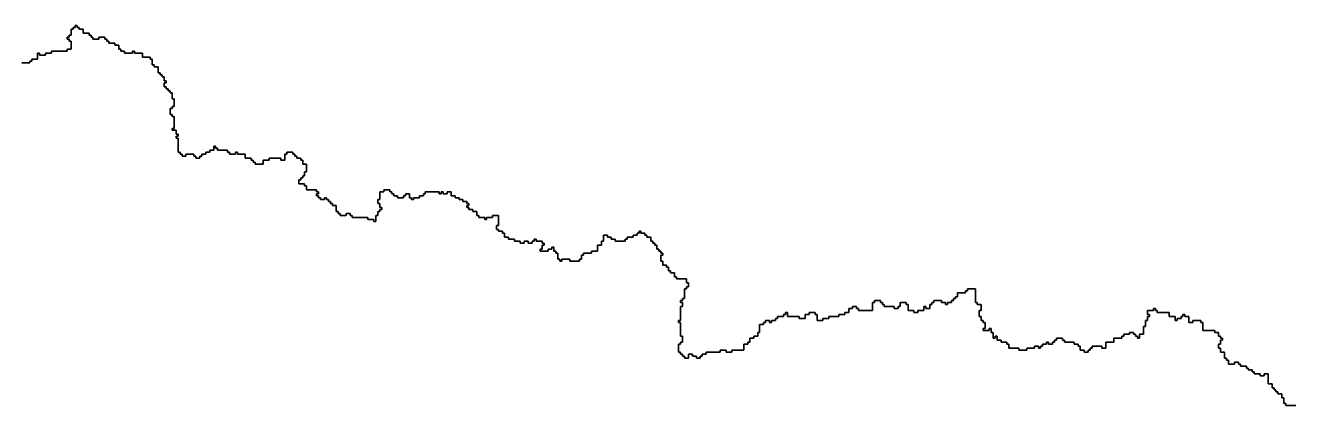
# Model space of a CAD drawing. Header units: inches. Extents: x -98695 to 376223, y 1122520 to 1501782.
# Drawn here: x 20954 to 40715, y 1362508 to 1368431 of the extents above; entities that cross this region are included whole.
import ezdxf

# ---------------------------------------------------------------- set-up
doc = ezdxf.new("R2010")
doc.units = ezdxf.units.IN
doc.header["$MEASUREMENT"] = 0
doc.layers.add('subs1', color=7, linetype='Continuous', true_color=0xc8dcf7)

msp = doc.modelspace()

# ---------------------------------------------------------------- linework, layer by layer
at = {"layer": 'subs1'}
msp.add_lwpolyline([(40764, 1362508), (40609, 1362508), (40609, 1362539), (40579, 1362539), (40579, 1362631), (40548, 1362631), (40548, 1362693), (40486, 1362693), (40486, 1362724), (40455, 1362724), (40455, 1362755), (40424, 1362755), (40424, 1362786), (40394, 1362786), (40394, 1362847), (40332, 1362847), (40332, 1363002), (40270, 1363002), (40270, 1362971), (40208, 1362971), (40208, 1363002), (40116, 1363002), (40116, 1363032), (40085, 1363032), (40085, 1363063), (40023, 1363063), (40023, 1363094), (39993, 1363094), (39993, 1363125), (39900, 1363125), (39900, 1363156), (39869, 1363156), (39869, 1363187), (39807, 1363187), (39807, 1363156), (39715, 1363156), (39715, 1363218), (39684, 1363218), (39684, 1363248), (39653, 1363248), (39653, 1363341), (39592, 1363341), (39592, 1363403), (39561, 1363403), (39561, 1363464), (39592, 1363464), (39592, 1363526), (39622, 1363526), (39622, 1363557), (39592, 1363557), (39592, 1363588), (39561, 1363588), (39561, 1363649), (39499, 1363649), (39499, 1363680), (39314, 1363680), (39314, 1363804), (39283, 1363804), (39283, 1363834), (39160, 1363834), (39160, 1363804), (39098, 1363804), (39098, 1363896), (39036, 1363896), (39036, 1363927), (39005, 1363927), (39005, 1363896), (38975, 1363896), (38975, 1363865), (38913, 1363865), (38913, 1363834), (38882, 1363834), (38882, 1363896), (38790, 1363896), (38790, 1363958), (38604, 1363958), (38604, 1363989), (38574, 1363989), (38574, 1364020), (38543, 1364020), (38543, 1363989), (38450, 1363989), (38450, 1363927), (38481, 1363927), (38481, 1363896), (38450, 1363896), (38450, 1363834), (38419, 1363834), (38419, 1363742), (38389, 1363742), (38389, 1363619), (38327, 1363619), (38327, 1363557), (38296, 1363557), (38296, 1363588), (38265, 1363588), (38265, 1363619), (38234, 1363619), (38234, 1363649), (38173, 1363649), (38173, 1363619), (38080, 1363619), (38080, 1363588), (38049, 1363588), (38049, 1363557), (37926, 1363557), (37926, 1363495), (37802, 1363495), (37802, 1363403), (37741, 1363403), (37741, 1363433), (37587, 1363433), (37587, 1363403), (37556, 1363403), (37556, 1363372), (37525, 1363372), (37525, 1363341), (37463, 1363341), (37463, 1363372), (37401, 1363372), (37401, 1363433), (37371, 1363433), (37371, 1363464), (37309, 1363464), (37309, 1363495), (37155, 1363495), (37155, 1363526), (37124, 1363526), (37124, 1363557), (37031, 1363557), (37031, 1363526), (37000, 1363526), (37000, 1363495), (36970, 1363495), (36970, 1363464), (36908, 1363464), (36908, 1363495), (36877, 1363495), (36877, 1363464), (36815, 1363464), (36815, 1363433), (36784, 1363433), (36784, 1363403), (36754, 1363403), (36754, 1363433), (36692, 1363433), (36692, 1363403), (36569, 1363403), (36569, 1363372), (36445, 1363372), (36445, 1363403), (36291, 1363403), (36291, 1363464), (36260, 1363464), (36260, 1363495), (36168, 1363495), (36168, 1363526), (36106, 1363526), (36106, 1363588), (36075, 1363588), (36075, 1363557), (36044, 1363557), (36044, 1363649), (36013, 1363649), (36013, 1363711), (35982, 1363711), (35982, 1363680), (35890, 1363680), (35890, 1363711), (35921, 1363711), (35921, 1363804), (35890, 1363804), (35890, 1363834), (35859, 1363834), (35859, 1363896), (35828, 1363896), (35828, 1363989), (35859, 1363989), (35859, 1364081), (35797, 1364081), (35797, 1364112), (35767, 1364112), (35767, 1364328), (35643, 1364328), (35643, 1364297), (35612, 1364297), (35612, 1364266), (35489, 1364266), (35489, 1364205), (35458, 1364205), (35458, 1364174), (35427, 1364174), (35427, 1364143), (35396, 1364143), (35396, 1364112), (35335, 1364112), (35335, 1364081), (35304, 1364081), (35304, 1364112), (35242, 1364112), (35242, 1364143), (35119, 1364143), (35119, 1364112), (35088, 1364112), (35088, 1364081), (35057, 1364081), (35057, 1364020), (34995, 1364020), (34995, 1364050), (34965, 1364050), (34965, 1363989), (34872, 1363989), (34872, 1363958), (34810, 1363958), (34810, 1363989), (34718, 1363989), (34718, 1364081), (34687, 1364081), (34687, 1364112), (34594, 1364112), (34594, 1364050), (34564, 1364050), (34564, 1364020), (34502, 1364020), (34502, 1364050), (34348, 1364050), (34348, 1364081), (34317, 1364081), (34317, 1364112), (34286, 1364112), (34286, 1364143), (34193, 1364143), (34193, 1364112), (34163, 1364112), (34163, 1363989), (33947, 1363989), (33947, 1364020), (33916, 1364020), (33916, 1364050), (33854, 1364050), (33854, 1364020), (33792, 1364020), (33792, 1363958), (33731, 1363958), (33731, 1363927), (33638, 1363927), (33638, 1363896), (33484, 1363896), (33484, 1363865), (33391, 1363865), (33391, 1363834), (33299, 1363834), (33299, 1363927), (33268, 1363927), (33268, 1363958), (33175, 1363958), (33175, 1363927), (33114, 1363927), (33114, 1363865), (33021, 1363865), (33021, 1363896), (32836, 1363896), (32836, 1363958), (32805, 1363958), (32805, 1363927), (32774, 1363927), (32774, 1363896), (32682, 1363896), (32682, 1363865), (32651, 1363865), (32651, 1363834), (32589, 1363834), (32589, 1363804), (32558, 1363804), (32558, 1363834), (32497, 1363834), (32497, 1363804), (32466, 1363804), (32466, 1363773), (32404, 1363773), (32404, 1363649), (32373, 1363649), (32373, 1363588), (32312, 1363588), (32312, 1363557), (32250, 1363557), (32250, 1363495), (32219, 1363495), (32219, 1363464), (32157, 1363464), (32157, 1363372), (31972, 1363372), (31972, 1363341), (31880, 1363341), (31880, 1363372), (31787, 1363372), (31787, 1363341), (31571, 1363341), (31571, 1363310), (31510, 1363310), (31510, 1363279), (31479, 1363279), (31479, 1363248), (31417, 1363248), (31417, 1363279), (31355, 1363279), (31355, 1363310), (31294, 1363310), (31294, 1363248), (31232, 1363248), (31232, 1363279), (31201, 1363279), (31201, 1363310), (31170, 1363310), (31170, 1363341), (31140, 1363341), (31140, 1363464), (31170, 1363464), (31170, 1363495), (31201, 1363495), (31201, 1363588), (31170, 1363588), (31170, 1363804), (31140, 1363804), (31140, 1363834), (31170, 1363834), (31170, 1364050), (31201, 1364050), (31201, 1364112), (31170, 1364112), (31170, 1364143), (31201, 1364143), (31201, 1364174), (31232, 1364174), (31232, 1364328), (31263, 1364328), (31263, 1364359), (31294, 1364359), (31294, 1364421), (31263, 1364421), (31263, 1364482), (31109, 1364482), (31109, 1364513), (31078, 1364513), (31078, 1364575), (31016, 1364575), (31016, 1364606), (30985, 1364606), (30985, 1364667), (30954, 1364667), (30954, 1364698), (30893, 1364698), (30893, 1364760), (30862, 1364760), (30862, 1364852), (30893, 1364852), (30893, 1364883), (30862, 1364883), (30862, 1364914), (30831, 1364914), (30831, 1364945), (30800, 1364945), (30800, 1365007), (30769, 1365007), (30769, 1365037), (30739, 1365037), (30739, 1365068), (30708, 1365068), (30708, 1365130), (30646, 1365130), (30646, 1365161), (30615, 1365161), (30615, 1365192), (30553, 1365192), (30553, 1365223), (30523, 1365223), (30523, 1365192), (30492, 1365192), (30492, 1365161), (30430, 1365161), (30430, 1365130), (30337, 1365130), (30337, 1365099), (30307, 1365099), (30307, 1365068), (30152, 1365068), (30152, 1365099), (30091, 1365099), (30091, 1365130), (30029, 1365130), (30029, 1365161), (29967, 1365161), (29967, 1365068), (29936, 1365068), (29936, 1365007), (29875, 1365007), (29875, 1364914), (29782, 1364914), (29782, 1364883), (29659, 1364883), (29659, 1364852), (29628, 1364852), (29628, 1364791), (29597, 1364791), (29597, 1364760), (29443, 1364760), (29443, 1364791), (29320, 1364791), (29320, 1364760), (29289, 1364760), (29289, 1364791), (29258, 1364791), (29258, 1364883), (29227, 1364883), (29227, 1364914), (29196, 1364914), (29196, 1364976), (29165, 1364976), (29165, 1364945), (29104, 1364945), (29104, 1364914), (28980, 1364914), (28980, 1364945), (29011, 1364945), (29011, 1365007), (29042, 1365007), (29042, 1365037), (29011, 1365037), (29011, 1365068), (28919, 1365068), (28919, 1365099), (28888, 1365099), (28888, 1365068), (28857, 1365068), (28857, 1365037), (28795, 1365037), (28795, 1365068), (28733, 1365068), (28733, 1365037), (28672, 1365037), (28672, 1365068), (28579, 1365068), (28579, 1365099), (28487, 1365099), (28487, 1365130), (28425, 1365130), (28425, 1365192), (28394, 1365192), (28394, 1365223), (28332, 1365223), (28332, 1365253), (28302, 1365253), (28302, 1365315), (28332, 1365315), (28332, 1365469), (28240, 1365469), (28240, 1365438), (28147, 1365438), (28147, 1365408), (28117, 1365408), (28117, 1365438), (28024, 1365438), (28024, 1365469), (27993, 1365469), (27993, 1365531), (27931, 1365531), (27931, 1365562), (27870, 1365562), (27870, 1365593), (27839, 1365593), (27839, 1365624), (27870, 1365624), (27870, 1365654), (27839, 1365654), (27839, 1365685), (27777, 1365685), (27777, 1365716), (27716, 1365716), (27716, 1365747), (27654, 1365747), (27654, 1365778), (27592, 1365778), (27592, 1365840), (27530, 1365840), (27530, 1365809), (27469, 1365809), (27469, 1365840), (27438, 1365840), (27438, 1365809), (27407, 1365809), (27407, 1365840), (27191, 1365840), (27191, 1365809), (27160, 1365809), (27160, 1365778), (27099, 1365778), (27099, 1365747), (27006, 1365747), (27006, 1365716), (26975, 1365716), (26975, 1365747), (26944, 1365747), (26944, 1365809), (26883, 1365809), (26883, 1365778), (26852, 1365778), (26852, 1365747), (26759, 1365747), (26759, 1365778), (26698, 1365778), (26698, 1365809), (26667, 1365809), (26667, 1365840), (26636, 1365840), (26636, 1365870), (26543, 1365870), (26543, 1365840), (26482, 1365840), (26482, 1365716), (26451, 1365716), (26451, 1365654), (26482, 1365654), (26482, 1365593), (26512, 1365593), (26512, 1365562), (26482, 1365562), (26482, 1365531), (26451, 1365531), (26451, 1365469), (26420, 1365469), (26420, 1365377), (26389, 1365377), (26389, 1365408), (26297, 1365408), (26297, 1365438), (26050, 1365438), (26050, 1365469), (26019, 1365469), (26019, 1365500), (25957, 1365500), (25957, 1365469), (25865, 1365469), (25865, 1365500), (25834, 1365500), (25834, 1365531), (25803, 1365531), (25803, 1365624), (25741, 1365624), (25741, 1365654), (25710, 1365654), (25710, 1365685), (25680, 1365685), (25680, 1365716), (25649, 1365716), (25649, 1365747), (25618, 1365747), (25618, 1365716), (25556, 1365716), (25556, 1365747), (25525, 1365747), (25525, 1365778), (25495, 1365778), (25495, 1365809), (25525, 1365809), (25525, 1365840), (25495, 1365840), (25495, 1365870), (25340, 1365870), (25340, 1365932), (25309, 1365932), (25309, 1365963), (25217, 1365963), (25217, 1366025), (25248, 1366025), (25248, 1366055), (25279, 1366055), (25279, 1366086), (25309, 1366086), (25309, 1366148), (25340, 1366148), (25340, 1366271), (25279, 1366271), (25279, 1366333), (25248, 1366333), (25248, 1366364), (25186, 1366364), (25186, 1366395), (25155, 1366395), (25155, 1366426), (25124, 1366426), (25124, 1366456), (25032, 1366456), (25032, 1366426), (25001, 1366426), (25001, 1366333), (24939, 1366333), (24939, 1366364), (24754, 1366364), (24754, 1366333), (24662, 1366333), (24662, 1366271), (24538, 1366271), (24538, 1366302), (24507, 1366302), (24507, 1366333), (24477, 1366333), (24477, 1366364), (24384, 1366364), (24384, 1366426), (24261, 1366426), (24261, 1366456), (24230, 1366456), (24230, 1366426), (24137, 1366426), (24137, 1366456), (24106, 1366456), (24106, 1366487), (23952, 1366487), (23952, 1366518), (23921, 1366518), (23921, 1366549), (23891, 1366549), (23891, 1366487), (23829, 1366487), (23829, 1366456), (23767, 1366456), (23767, 1366426), (23705, 1366426), (23705, 1366395), (23675, 1366395), (23675, 1366364), (23613, 1366364), (23613, 1366395), (23582, 1366395), (23582, 1366426), (23459, 1366426), (23459, 1366395), (23397, 1366395), (23397, 1366426), (23366, 1366426), (23366, 1366456), (23335, 1366456), (23335, 1366672), (23304, 1366672), (23304, 1366703), (23335, 1366703), (23335, 1366734), (23304, 1366734), (23304, 1366796), (23243, 1366796), (23243, 1366827), (23274, 1366827), (23274, 1367012), (23243, 1367012), (23243, 1367043), (23212, 1367043), (23212, 1367135), (23243, 1367135), (23243, 1367166), (23274, 1367166), (23274, 1367289), (23243, 1367289), (23243, 1367382), (23212, 1367382), (23212, 1367413), (23181, 1367413), (23181, 1367444), (23150, 1367444), (23150, 1367474), (23119, 1367474), (23119, 1367536), (23150, 1367536), (23150, 1367567), (23119, 1367567), (23119, 1367629), (23088, 1367629), (23088, 1367659), (23058, 1367659), (23058, 1367690), (23027, 1367690), (23027, 1367783), (22965, 1367783), (22965, 1367814), (22934, 1367814), (22934, 1367906), (22903, 1367906), (22903, 1367937), (22780, 1367937), (22780, 1367999), (22657, 1367999), (22657, 1368030), (22626, 1368030), (22626, 1367999), (22502, 1367999), (22502, 1368030), (22441, 1368030), (22441, 1368060), (22410, 1368060), (22410, 1368122), (22348, 1368122), (22348, 1368153), (22256, 1368153), (22256, 1368184), (22225, 1368184), (22225, 1368215), (22194, 1368215), (22194, 1368246), (22101, 1368246), (22101, 1368215), (22009, 1368215), (22009, 1368246), (21978, 1368246), (21978, 1368276), (21947, 1368276), (21947, 1368307), (21855, 1368307), (21855, 1368369), (21793, 1368369), (21793, 1368400), (21762, 1368400), (21762, 1368431), (21731, 1368431), (21731, 1368400), (21700, 1368400), (21700, 1368369), (21670, 1368369), (21670, 1368276), (21639, 1368276), (21639, 1368246), (21608, 1368246), (21608, 1368215), (21639, 1368215), (21639, 1368184), (21670, 1368184), (21670, 1368060), (21608, 1368060), (21608, 1368030), (21361, 1368030), (21361, 1367999), (21269, 1367999), (21269, 1367968), (21176, 1367968), (21176, 1367999), (21145, 1367999), (21145, 1367906), (21053, 1367906), (21053, 1367875), (21022, 1367875), (21022, 1367845), (20898, 1367845)], dxfattribs=at)
msp.add_polyline3d([(20898, 1367845, 0), (21022, 1367845, 0), (21022, 1367875, 0), (21053, 1367875, 0), (21053, 1367906, 0), (21145, 1367906, 0), (21145, 1367999, 0), (21176, 1367999, 0), (21176, 1367968, 0), (21269, 1367968, 0), (21269, 1367999, 0), (21361, 1367999, 0), (21361, 1368030, 0), (21608, 1368030, 0), (21608, 1368060, 0), (21670, 1368060, 0), (21670, 1368184, 0), (21639, 1368184, 0), (21639, 1368215, 0), (21608, 1368215, 0), (21608, 1368246, 0), (21639, 1368246, 0), (21639, 1368276, 0), (21670, 1368276, 0), (21670, 1368369, 0), (21700, 1368369, 0), (21700, 1368400, 0), (21731, 1368400, 0), (21731, 1368431, 0), (21762, 1368431, 0), (21762, 1368400, 0), (21793, 1368400, 0), (21793, 1368369, 0), (21855, 1368369, 0), (21855, 1368307, 0), (21947, 1368307, 0), (21947, 1368276, 0), (21978, 1368276, 0), (21978, 1368246, 0), (22009, 1368246, 0), (22009, 1368215, 0), (22101, 1368215, 0), (22101, 1368246, 0), (22194, 1368246, 0), (22194, 1368215, 0), (22225, 1368215, 0), (22225, 1368184, 0), (22256, 1368184, 0), (22256, 1368153, 0), (22348, 1368153, 0), (22348, 1368122, 0), (22410, 1368122, 0), (22410, 1368060, 0), (22441, 1368060, 0), (22441, 1368030, 0), (22502, 1368030, 0), (22502, 1367999, 0), (22626, 1367999, 0), (22626, 1368030, 0), (22657, 1368030, 0), (22657, 1367999, 0), (22780, 1367999, 0), (22780, 1367937, 0), (22903, 1367937, 0), (22903, 1367906, 0), (22934, 1367906, 0), (22934, 1367814, 0), (22965, 1367814, 0), (22965, 1367783, 0), (23027, 1367783, 0), (23027, 1367690, 0), (23058, 1367690, 0), (23058, 1367659, 0), (23088, 1367659, 0), (23088, 1367629, 0), (23119, 1367629, 0), (23119, 1367567, 0), (23150, 1367567, 0), (23150, 1367536, 0), (23119, 1367536, 0), (23119, 1367474, 0), (23150, 1367474, 0), (23150, 1367444, 0), (23181, 1367444, 0), (23181, 1367413, 0), (23212, 1367413, 0), (23212, 1367382, 0), (23243, 1367382, 0), (23243, 1367289, 0), (23274, 1367289, 0), (23274, 1367166, 0), (23243, 1367166, 0), (23243, 1367135, 0), (23212, 1367135, 0), (23212, 1367043, 0), (23243, 1367043, 0), (23243, 1367012, 0), (23274, 1367012, 0), (23274, 1366827, 0), (23243, 1366827, 0), (23243, 1366796, 0), (23304, 1366796, 0), (23304, 1366734, 0), (23335, 1366734, 0), (23335, 1366703, 0), (23304, 1366703, 0), (23304, 1366672, 0), (23335, 1366672, 0), (23335, 1366456, 0), (23366, 1366456, 0), (23366, 1366426, 0), (23397, 1366426, 0), (23397, 1366395, 0), (23459, 1366395, 0), (23459, 1366426, 0), (23582, 1366426, 0), (23582, 1366395, 0), (23613, 1366395, 0), (23613, 1366364, 0), (23675, 1366364, 0), (23675, 1366395, 0), (23705, 1366395, 0), (23705, 1366426, 0), (23767, 1366426, 0), (23767, 1366456, 0), (23829, 1366456, 0), (23829, 1366487, 0), (23891, 1366487, 0), (23891, 1366549, 0), (23921, 1366549, 0), (23921, 1366518, 0), (23952, 1366518, 0), (23952, 1366487, 0), (24106, 1366487, 0), (24106, 1366456, 0), (24137, 1366456, 0), (24137, 1366426, 0), (24230, 1366426, 0), (24230, 1366456, 0), (24261, 1366456, 0), (24261, 1366426, 0), (24384, 1366426, 0), (24384, 1366364, 0), (24477, 1366364, 0), (24477, 1366333, 0), (24507, 1366333, 0), (24507, 1366302, 0), (24538, 1366302, 0), (24538, 1366271, 0), (24662, 1366271, 0), (24662, 1366333, 0), (24754, 1366333, 0), (24754, 1366364, 0), (24939, 1366364, 0), (24939, 1366333, 0), (25001, 1366333, 0), (25001, 1366426, 0), (25032, 1366426, 0), (25032, 1366456, 0), (25124, 1366456, 0), (25124, 1366426, 0), (25155, 1366426, 0), (25155, 1366395, 0), (25186, 1366395, 0), (25186, 1366364, 0), (25248, 1366364, 0), (25248, 1366333, 0), (25279, 1366333, 0), (25279, 1366271, 0), (25340, 1366271, 0), (25340, 1366148, 0), (25309, 1366148, 0), (25309, 1366086, 0), (25279, 1366086, 0), (25279, 1366055, 0), (25248, 1366055, 0), (25248, 1366025, 0), (25217, 1366025, 0), (25217, 1365963, 0), (25309, 1365963, 0), (25309, 1365932, 0), (25340, 1365932, 0), (25340, 1365870, 0), (25495, 1365870, 0), (25495, 1365840, 0), (25525, 1365840, 0), (25525, 1365809, 0), (25495, 1365809, 0), (25495, 1365778, 0), (25525, 1365778, 0), (25525, 1365747, 0), (25556, 1365747, 0), (25556, 1365716, 0), (25618, 1365716, 0), (25618, 1365747, 0), (25649, 1365747, 0), (25649, 1365716, 0), (25680, 1365716, 0), (25680, 1365685, 0), (25710, 1365685, 0), (25710, 1365654, 0), (25741, 1365654, 0), (25741, 1365624, 0), (25803, 1365624, 0), (25803, 1365531, 0), (25834, 1365531, 0), (25834, 1365500, 0), (25865, 1365500, 0), (25865, 1365469, 0), (25957, 1365469, 0), (25957, 1365500, 0), (26019, 1365500, 0), (26019, 1365469, 0), (26050, 1365469, 0), (26050, 1365438, 0), (26297, 1365438, 0), (26297, 1365408, 0), (26389, 1365408, 0), (26389, 1365377, 0), (26420, 1365377, 0), (26420, 1365469, 0), (26451, 1365469, 0), (26451, 1365531, 0), (26482, 1365531, 0), (26482, 1365562, 0), (26512, 1365562, 0), (26512, 1365593, 0), (26482, 1365593, 0), (26482, 1365654, 0), (26451, 1365654, 0), (26451, 1365716, 0), (26482, 1365716, 0), (26482, 1365840, 0), (26543, 1365840, 0), (26543, 1365870, 0), (26636, 1365870, 0), (26636, 1365840, 0), (26667, 1365840, 0), (26667, 1365809, 0), (26698, 1365809, 0), (26698, 1365778, 0), (26759, 1365778, 0), (26759, 1365747, 0), (26852, 1365747, 0), (26852, 1365778, 0), (26883, 1365778, 0), (26883, 1365809, 0), (26944, 1365809, 0), (26944, 1365747, 0), (26975, 1365747, 0), (26975, 1365716, 0), (27006, 1365716, 0), (27006, 1365747, 0), (27099, 1365747, 0), (27099, 1365778, 0), (27160, 1365778, 0), (27160, 1365809, 0), (27191, 1365809, 0), (27191, 1365840, 0), (27407, 1365840, 0), (27407, 1365809, 0), (27438, 1365809, 0), (27438, 1365840, 0), (27469, 1365840, 0), (27469, 1365809, 0), (27530, 1365809, 0), (27530, 1365840, 0), (27592, 1365840, 0), (27592, 1365778, 0), (27654, 1365778, 0), (27654, 1365747, 0), (27716, 1365747, 0), (27716, 1365716, 0), (27777, 1365716, 0), (27777, 1365685, 0), (27839, 1365685, 0), (27839, 1365654, 0), (27870, 1365654, 0), (27870, 1365624, 0), (27839, 1365624, 0), (27839, 1365593, 0), (27870, 1365593, 0), (27870, 1365562, 0), (27931, 1365562, 0), (27931, 1365531, 0), (27993, 1365531, 0), (27993, 1365469, 0), (28024, 1365469, 0), (28024, 1365438, 0), (28117, 1365438, 0), (28117, 1365408, 0), (28147, 1365408, 0), (28147, 1365438, 0), (28240, 1365438, 0), (28240, 1365469, 0), (28332, 1365469, 0), (28332, 1365315, 0), (28302, 1365315, 0), (28302, 1365253, 0), (28332, 1365253, 0), (28332, 1365223, 0), (28394, 1365223, 0), (28394, 1365192, 0), (28425, 1365192, 0), (28425, 1365130, 0), (28487, 1365130, 0), (28487, 1365099, 0), (28579, 1365099, 0), (28579, 1365068, 0), (28672, 1365068, 0), (28672, 1365037, 0), (28733, 1365037, 0), (28733, 1365068, 0), (28795, 1365068, 0), (28795, 1365037, 0), (28857, 1365037, 0), (28857, 1365068, 0), (28888, 1365068, 0), (28888, 1365099, 0), (28919, 1365099, 0), (28919, 1365068, 0), (29011, 1365068, 0), (29011, 1365037, 0), (29042, 1365037, 0), (29042, 1365007, 0), (29011, 1365007, 0), (29011, 1364945, 0), (28980, 1364945, 0), (28980, 1364914, 0), (29104, 1364914, 0), (29104, 1364945, 0), (29165, 1364945, 0), (29165, 1364976, 0), (29196, 1364976, 0), (29196, 1364914, 0), (29227, 1364914, 0), (29227, 1364883, 0), (29258, 1364883, 0), (29258, 1364791, 0), (29289, 1364791, 0), (29289, 1364760, 0), (29320, 1364760, 0), (29320, 1364791, 0), (29443, 1364791, 0), (29443, 1364760, 0), (29597, 1364760, 0), (29597, 1364791, 0), (29628, 1364791, 0), (29628, 1364852, 0), (29659, 1364852, 0), (29659, 1364883, 0), (29782, 1364883, 0), (29782, 1364914, 0), (29875, 1364914, 0), (29875, 1365007, 0), (29936, 1365007, 0), (29936, 1365068, 0), (29967, 1365068, 0), (29967, 1365161, 0), (30029, 1365161, 0), (30029, 1365130, 0), (30091, 1365130, 0), (30091, 1365099, 0), (30152, 1365099, 0), (30152, 1365068, 0), (30307, 1365068, 0), (30307, 1365099, 0), (30337, 1365099, 0), (30337, 1365130, 0), (30430, 1365130, 0), (30430, 1365161, 0), (30492, 1365161, 0), (30492, 1365192, 0), (30523, 1365192, 0), (30523, 1365223, 0), (30553, 1365223, 0), (30553, 1365192, 0), (30615, 1365192, 0), (30615, 1365161, 0), (30646, 1365161, 0), (30646, 1365130, 0), (30708, 1365130, 0), (30708, 1365068, 0), (30739, 1365068, 0), (30739, 1365037, 0), (30769, 1365037, 0), (30769, 1365007, 0), (30800, 1365007, 0), (30800, 1364945, 0), (30831, 1364945, 0), (30831, 1364914, 0), (30862, 1364914, 0), (30862, 1364883, 0), (30893, 1364883, 0), (30893, 1364852, 0), (30862, 1364852, 0), (30862, 1364760, 0), (30893, 1364760, 0), (30893, 1364698, 0), (30954, 1364698, 0), (30954, 1364667, 0), (30985, 1364667, 0), (30985, 1364606, 0), (31016, 1364606, 0), (31016, 1364575, 0), (31078, 1364575, 0), (31078, 1364513, 0), (31109, 1364513, 0), (31109, 1364482, 0), (31263, 1364482, 0), (31263, 1364421, 0), (31294, 1364421, 0), (31294, 1364359, 0), (31263, 1364359, 0), (31263, 1364328, 0), (31232, 1364328, 0), (31232, 1364174, 0), (31201, 1364174, 0), (31201, 1364143, 0), (31170, 1364143, 0), (31170, 1364112, 0), (31201, 1364112, 0), (31201, 1364050, 0), (31170, 1364050, 0), (31170, 1363834, 0), (31140, 1363834, 0), (31140, 1363804, 0), (31170, 1363804, 0), (31170, 1363588, 0), (31201, 1363588, 0), (31201, 1363495, 0), (31170, 1363495, 0), (31170, 1363464, 0), (31140, 1363464, 0), (31140, 1363341, 0), (31170, 1363341, 0), (31170, 1363310, 0), (31201, 1363310, 0), (31201, 1363279, 0), (31232, 1363279, 0), (31232, 1363248, 0), (31294, 1363248, 0), (31294, 1363310, 0), (31355, 1363310, 0), (31355, 1363279, 0), (31417, 1363279, 0), (31417, 1363248, 0), (31479, 1363248, 0), (31479, 1363279, 0), (31510, 1363279, 0), (31510, 1363310, 0), (31571, 1363310, 0), (31571, 1363341, 0), (31787, 1363341, 0), (31787, 1363372, 0), (31880, 1363372, 0), (31880, 1363341, 0), (31972, 1363341, 0), (31972, 1363372, 0), (32157, 1363372, 0), (32157, 1363464, 0), (32219, 1363464, 0), (32219, 1363495, 0), (32250, 1363495, 0), (32250, 1363557, 0), (32312, 1363557, 0), (32312, 1363588, 0), (32373, 1363588, 0), (32373, 1363649, 0), (32404, 1363649, 0), (32404, 1363773, 0), (32466, 1363773, 0), (32466, 1363804, 0), (32497, 1363804, 0), (32497, 1363834, 0), (32558, 1363834, 0), (32558, 1363804, 0), (32589, 1363804, 0), (32589, 1363834, 0), (32651, 1363834, 0), (32651, 1363865, 0), (32682, 1363865, 0), (32682, 1363896, 0), (32774, 1363896, 0), (32774, 1363927, 0), (32805, 1363927, 0), (32805, 1363958, 0), (32836, 1363958, 0), (32836, 1363896, 0), (33021, 1363896, 0), (33021, 1363865, 0), (33114, 1363865, 0), (33114, 1363927, 0), (33175, 1363927, 0), (33175, 1363958, 0), (33268, 1363958, 0), (33268, 1363927, 0), (33299, 1363927, 0), (33299, 1363834, 0), (33391, 1363834, 0), (33391, 1363865, 0), (33484, 1363865, 0), (33484, 1363896, 0), (33638, 1363896, 0), (33638, 1363927, 0), (33731, 1363927, 0), (33731, 1363958, 0), (33792, 1363958, 0), (33792, 1364020, 0), (33854, 1364020, 0), (33854, 1364050, 0), (33916, 1364050, 0), (33916, 1364020, 0), (33947, 1364020, 0), (33947, 1363989, 0), (34163, 1363989, 0), (34163, 1364112, 0), (34193, 1364112, 0), (34193, 1364143, 0), (34286, 1364143, 0), (34286, 1364112, 0), (34317, 1364112, 0), (34317, 1364081, 0), (34348, 1364081, 0), (34348, 1364050, 0), (34502, 1364050, 0), (34502, 1364020, 0), (34564, 1364020, 0), (34564, 1364050, 0), (34594, 1364050, 0), (34594, 1364112, 0), (34687, 1364112, 0), (34687, 1364081, 0), (34718, 1364081, 0), (34718, 1363989, 0), (34810, 1363989, 0), (34810, 1363958, 0), (34872, 1363958, 0), (34872, 1363989, 0), (34965, 1363989, 0), (34965, 1364050, 0), (34995, 1364050, 0), (34995, 1364020, 0), (35057, 1364020, 0), (35057, 1364081, 0), (35088, 1364081, 0), (35088, 1364112, 0), (35119, 1364112, 0), (35119, 1364143, 0), (35242, 1364143, 0), (35242, 1364112, 0), (35304, 1364112, 0), (35304, 1364081, 0), (35335, 1364081, 0), (35335, 1364112, 0), (35396, 1364112, 0), (35396, 1364143, 0), (35427, 1364143, 0), (35427, 1364174, 0), (35458, 1364174, 0), (35458, 1364205, 0), (35489, 1364205, 0), (35489, 1364266, 0), (35612, 1364266, 0), (35612, 1364297, 0), (35643, 1364297, 0), (35643, 1364328, 0), (35767, 1364328, 0), (35767, 1364112, 0), (35797, 1364112, 0), (35797, 1364081, 0), (35859, 1364081, 0), (35859, 1363989, 0), (35828, 1363989, 0), (35828, 1363896, 0), (35859, 1363896, 0), (35859, 1363834, 0), (35890, 1363834, 0), (35890, 1363804, 0), (35921, 1363804, 0), (35921, 1363711, 0), (35890, 1363711, 0), (35890, 1363680, 0), (35982, 1363680, 0), (35982, 1363711, 0), (36013, 1363711, 0), (36013, 1363649, 0), (36044, 1363649, 0), (36044, 1363557, 0), (36075, 1363557, 0), (36075, 1363588, 0), (36106, 1363588, 0), (36106, 1363526, 0), (36168, 1363526, 0), (36168, 1363495, 0), (36260, 1363495, 0), (36260, 1363464, 0), (36291, 1363464, 0), (36291, 1363403, 0), (36445, 1363403, 0), (36445, 1363372, 0), (36569, 1363372, 0), (36569, 1363403, 0), (36692, 1363403, 0), (36692, 1363433, 0), (36754, 1363433, 0), (36754, 1363403, 0), (36784, 1363403, 0), (36784, 1363433, 0), (36815, 1363433, 0), (36815, 1363464, 0), (36877, 1363464, 0), (36877, 1363495, 0), (36908, 1363495, 0), (36908, 1363464, 0), (36970, 1363464, 0), (36970, 1363495, 0), (37000, 1363495, 0), (37000, 1363526, 0), (37031, 1363526, 0), (37031, 1363557, 0), (37124, 1363557, 0), (37124, 1363526, 0), (37155, 1363526, 0), (37155, 1363495, 0), (37309, 1363495, 0), (37309, 1363464, 0), (37371, 1363464, 0), (37371, 1363433, 0), (37401, 1363433, 0), (37401, 1363372, 0), (37463, 1363372, 0), (37463, 1363341, 0), (37525, 1363341, 0), (37525, 1363372, 0), (37556, 1363372, 0), (37556, 1363403, 0), (37587, 1363403, 0), (37587, 1363433, 0), (37741, 1363433, 0), (37741, 1363403, 0), (37802, 1363403, 0), (37802, 1363495, 0), (37926, 1363495, 0), (37926, 1363557, 0), (38049, 1363557, 0), (38049, 1363588, 0), (38080, 1363588, 0), (38080, 1363619, 0), (38173, 1363619, 0), (38173, 1363649, 0), (38234, 1363649, 0), (38234, 1363619, 0), (38265, 1363619, 0), (38265, 1363588, 0), (38296, 1363588, 0), (38296, 1363557, 0), (38327, 1363557, 0), (38327, 1363619, 0), (38389, 1363619, 0), (38389, 1363742, 0), (38419, 1363742, 0), (38419, 1363834, 0), (38450, 1363834, 0), (38450, 1363896, 0), (38481, 1363896, 0), (38481, 1363927, 0), (38450, 1363927, 0), (38450, 1363989, 0), (38543, 1363989, 0), (38543, 1364020, 0), (38574, 1364020, 0), (38574, 1363989, 0), (38604, 1363989, 0), (38604, 1363958, 0), (38790, 1363958, 0), (38790, 1363896, 0), (38882, 1363896, 0), (38882, 1363834, 0), (38913, 1363834, 0), (38913, 1363865, 0), (38975, 1363865, 0), (38975, 1363896, 0), (39005, 1363896, 0), (39005, 1363927, 0), (39036, 1363927, 0), (39036, 1363896, 0), (39098, 1363896, 0), (39098, 1363804, 0), (39160, 1363804, 0), (39160, 1363834, 0), (39283, 1363834, 0), (39283, 1363804, 0), (39314, 1363804, 0), (39314, 1363680, 0), (39499, 1363680, 0), (39499, 1363649, 0), (39561, 1363649, 0), (39561, 1363588, 0), (39592, 1363588, 0), (39592, 1363557, 0), (39622, 1363557, 0), (39622, 1363526, 0), (39592, 1363526, 0), (39592, 1363464, 0), (39561, 1363464, 0), (39561, 1363403, 0), (39592, 1363403, 0), (39592, 1363341, 0), (39653, 1363341, 0), (39653, 1363248, 0), (39684, 1363248, 0), (39684, 1363218, 0), (39715, 1363218, 0), (39715, 1363156, 0), (39807, 1363156, 0), (39807, 1363187, 0), (39869, 1363187, 0), (39869, 1363156, 0), (39900, 1363156, 0), (39900, 1363125, 0), (39993, 1363125, 0), (39993, 1363094, 0), (40023, 1363094, 0), (40023, 1363063, 0), (40085, 1363063, 0), (40085, 1363032, 0), (40116, 1363032, 0), (40116, 1363002, 0), (40208, 1363002, 0), (40208, 1362971, 0), (40270, 1362971, 0), (40270, 1363002, 0), (40332, 1363002, 0), (40332, 1362847, 0), (40394, 1362847, 0), (40394, 1362786, 0), (40424, 1362786, 0), (40424, 1362755, 0), (40455, 1362755, 0), (40455, 1362724, 0), (40486, 1362724, 0), (40486, 1362693, 0), (40548, 1362693, 0), (40548, 1362631, 0), (40579, 1362631, 0), (40579, 1362539, 0), (40609, 1362539, 0), (40609, 1362508, 0), (40764, 1362508, 0)], dxfattribs=at)

doc.saveas('drawing.dxf')
